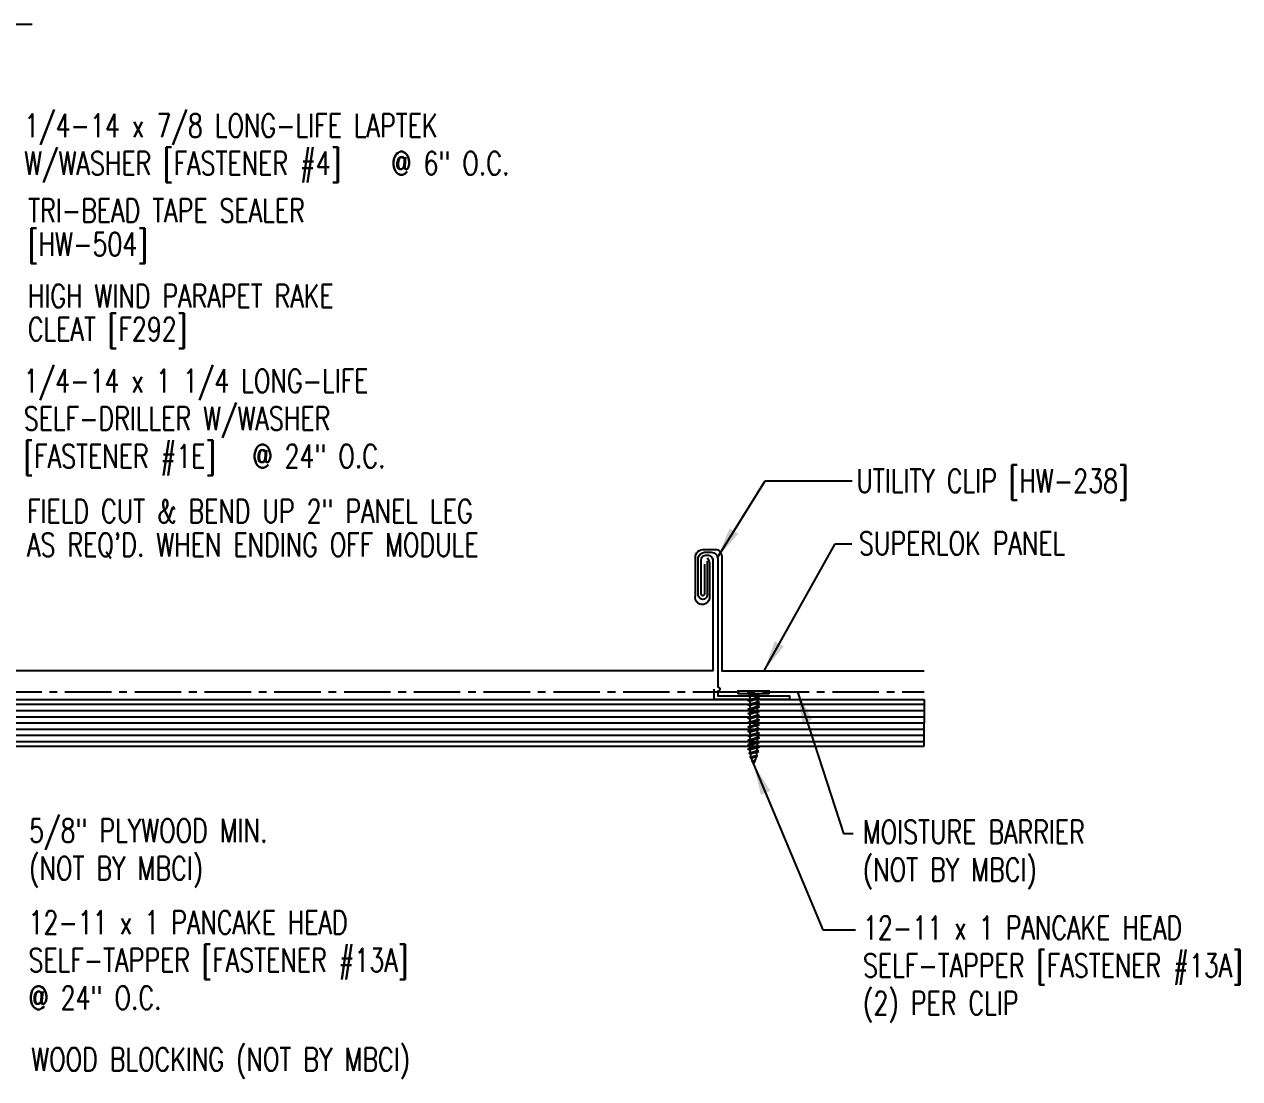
# Model space of a CAD drawing. Header units: inches. Extents: x -39.2 to -3.3, y 14.5 to 40.9.
# Drawn here: x -22.95 to -3.35, y 23.18 to 40.19 of the extents above; entities that cross this region are included whole.
import ezdxf

# ---------------------------------------------------------------- set-up
doc = ezdxf.new("R2010")
doc.units = ezdxf.units.IN
doc.header["$MEASUREMENT"] = 0
doc.linetypes.add('CENTER2', pattern=[1.125, 0.75, -0.125, 0.125, -0.125])
for name, color, linetype in [('BARRIER', 253, 'CENTER2'), ('clip', 5, 'Continuous'), ('DIM', 2, 'Continuous'), ('FASTENER', 9, 'Continuous'), ('PANEL', 11, 'Continuous'), ('STLB', 5, 'Continuous'), ('TEXT', 2, 'Continuous'), ('WOOD', 3, 'Continuous')]:
    doc.layers.add(name, color=color, linetype=linetype)
doc.styles.add('TEXT1', font='ROMANS.shx', dxfattribs={"width": 0.75, "height": 0.375})
doc.dimstyles.new('DETAIL$7', dxfattribs={"dimscale": 4, "dimtxt": 0.375, "dimasz": 0.125, "dimexe": 0.0625, "dimexo": 0.125, "dimgap": 0.0625, "dimtad": 1, "dimdec": 4, "dimzin": 3, "dimdsep": 46, "dimlunit": 4, "dimtxsty": 'TEXT1', "dimblk": 'ARCHTICK', "dimcen": 0.0625, "dimclrd": 7, "dimclre": 7, "dimclrt": 2, "dimadec": 0, "dimazin": 0, "dimtfac": 0.59375, "dimtdec": 4, "dimtmove": 2, "dimatfit": 3, "dimfxl": 0, "dimfrac": 2, "dimtolj": 1, "dimtzin": 3, "dimarcsym": 0})

# ---------------------------------------------------------------- blocks, each defined once
blk = doc.blocks.new('st7')
at = {"layer": 'FASTENER'}
for p, q in [((-0.24, 0.082), (0.24, 0.082)), ((-0.24, 0.037), (0.24, 0.037)), ((-0.093, 0.003), (0.027, 0.037)), ((-0.069, -0.011), (-0.093, 0.003)), ((-0.069, -0.011), (0.095, 0.036)), ((-0.057, 0.037), (-0.057, 0.013)), ((0.059, 0.026), (0.059, -0.025)), ((-0.093, -0.069), (0.071, -0.022)), ((-0.069, -0.082), (-0.093, -0.069)), ((-0.093, -0.14), (0.071, -0.093)), ((-0.069, -0.154), (-0.093, -0.14)), ((-0.093, -0.212), (0.071, -0.165)), ((-0.069, -0.082), (0.095, -0.036)), ((-0.069, -0.154), (0.095, -0.107)), ((-0.069, -0.225), (0.095, -0.178)), ((-0.057, -0.008), (-0.057, -0.059)), ((-0.057, -0.079), (-0.057, -0.13)), ((-0.057, -0.15), (-0.057, -0.201)), ((0.059, -0.046), (0.059, -0.097)), ((0.059, -0.117), (0.059, -0.168)), ((0.059, -0.189), (0.059, -0.239)), ((0.095, -0.036), (0.071, -0.022)), ((0.095, -0.107), (0.071, -0.093)), ((0.095, -0.178), (0.071, -0.165)), ((-0.069, -0.225), (-0.093, -0.212)), ((-0.093, -0.283), (0.071, -0.236)), ((-0.069, -0.296), (-0.093, -0.283)), ((-0.093, -0.354), (0.071, -0.307)), ((-0.069, -0.368), (-0.093, -0.354)), ((-0.093, -0.426), (0.071, -0.379)), ((-0.069, -0.296), (0.095, -0.25)), ((-0.069, -0.368), (0.095, -0.321)), ((-0.057, -0.222), (-0.057, -0.273)), ((-0.057, -0.293), (-0.057, -0.344)), ((-0.057, -0.365), (-0.057, -0.415)), ((0.059, -0.26), (0.059, -0.311)), ((0.059, -0.331), (0.059, -0.382)), ((0.095, -0.25), (0.071, -0.236)), ((0.095, -0.321), (0.071, -0.307)), ((0.095, -0.392), (0.071, -0.379)), ((-0.069, -0.439), (-0.093, -0.426)), ((-0.093, -0.497), (0.071, -0.45)), ((-0.069, -0.511), (-0.093, -0.497)), ((-0.093, -0.568), (0.071, -0.522)), ((-0.069, -0.582), (-0.093, -0.568)), ((-0.069, -0.439), (0.095, -0.392)), ((-0.069, -0.511), (0.095, -0.464)), ((-0.069, -0.582), (0.095, -0.535)), ((-0.057, -0.436), (-0.057, -0.487)), ((-0.057, -0.507), (-0.057, -0.558)), ((-0.057, -0.579), (-0.057, -0.629)), ((0.059, -0.403), (0.059, -0.454)), ((0.059, -0.474), (0.059, -0.525)), ((0.059, -0.545), (0.059, -0.596)), ((0.095, -0.464), (0.071, -0.45)), ((0.095, -0.535), (0.071, -0.522)), ((-0.093, -0.64), (0.071, -0.593)), ((-0.069, -0.653), (-0.093, -0.64)), ((-0.093, -0.711), (0.071, -0.664)), ((-0.069, -0.725), (-0.093, -0.711)), ((-0.093, -0.782), (0.071, -0.736)), ((-0.069, -0.796), (-0.093, -0.782)), ((-0.069, -0.653), (0.095, -0.606)), ((-0.069, -0.725), (0.095, -0.678)), ((-0.069, -0.796), (0.095, -0.749)), ((-0.057, -0.65), (-0.057, -0.701)), ((-0.057, -0.721), (-0.057, -0.772)), ((0.059, -0.617), (0.059, -0.668)), ((0.059, -0.688), (0.059, -0.739)), ((0.059, -0.759), (0.059, -0.81)), ((0.095, -0.606), (0.071, -0.593)), ((0.095, -0.678), (0.071, -0.664)), ((0.095, -0.749), (0.071, -0.736)), ((-0.093, -0.854), (0.071, -0.807)), ((-0.069, -0.867), (-0.093, -0.854)), ((-0.078, -0.921), (0.061, -0.881)), ((-0.054, -0.934), (-0.078, -0.921)), ((-0.069, -0.867), (0.095, -0.821)), ((-0.058, -0.986), (0.041, -0.958)), ((-0.057, -0.793), (-0.057, -0.844)), ((-0.054, -0.934), (0.085, -0.895)), ((-0.034, -1), (0.065, -0.972)), ((0.065, -0.972), (0.041, -0.958)), ((0.059, -0.831), (0.059, -0.861)), ((0.085, -0.895), (0.061, -0.881)), ((0.095, -0.821), (0.071, -0.807)), ((-0.034, -1), (-0.058, -0.986)), ((-0.03, -1.05), (0.006, -1.04)), ((-0.006, -1.063), (-0.03, -1.05)), ((-0.006, -1.063), (0.03, -1.053)), ((0.03, -1.053), (0.006, -1.04))]:
    blk.add_line(p, q, dxfattribs=at)
for centre, radius, start, end in [((-0.238, 0.06), 0.0227, 94.6639, 265.3361), ((0.238, 0.06), 0.0227, 274.6639, 85.3361), ((0.502, -0.853), 0.56, 181.0834, 186.2136), ((0.502, -0.853), 0.56, 188.2489, 193.282), ((-0.501, -0.853), 0.56, 339.4684, 347.2016), ((-0.501, -0.853), 0.56, 348.7524, 354.9475), ((-0.501, -0.853), 0.56, 357.0874, 0.7958), ((0.502, -0.853), 0.56, 194.889, 200.3099), ((0.502, -0.853), 0.56, 201.1572, 206.3807), ((-0.501, -0.853), 0.56, 333.6193, 338.828)]:
    blk.add_arc(centre, radius, start, end, dxfattribs=at)
blk = doc.blocks.new('FD-F1e')
at = {"layer": 'TEXT', "style": 'TEXT1', "width": 0.75}
for s, p in [('1/4-14 x 1 1/4 LONG-LIFE', (0.0047, -0.0408)), ('SELF-DRILLER W/WASHER', (0.0047, -0.1926)), ('[FASTENER #1E]', (0.0047, -0.3444))]:
    blk.add_text(s, height=0.09375, dxfattribs=at).set_placement(p)
blk.add_attdef('(QUANTITY)', (0.9263, -0.3444), '', height=0.0938, dxfattribs=at)
at = {"layer": 'TEXT', "style": 'TEXT1', "flags": 1}
for tag, p in [('Color', (0.0245, -0.5337)), ('Calc', (0.0245, -0.5337)), ('Opt1', (0.0245, -0.5337)), ('Opt2', (0.0245, -0.5337)), ('Opt3', (0.0245, -0.5337)), ('Description', (0.0245, -0.5337)), ('Multiple', (0.0245, -0.5337)), ('Part', (0.0245, -0.5337)), ('Spare1', (0.0245, -0.7212)), ('Spare2', (0.0245, -0.7212)), ('Spare3', (0.0245, -0.7212)), ('Spare4', (0.0245, -0.7212)), ('Spare5', (0.0245, -0.7212)), ('Spare6', (0.0245, -0.7212)), ('Spare7', (0.0245, -0.7212)), ('Spare8', (0.0245, -0.7212)), ('Spare9', (0.0245, -0.7212)), ('Spare10', (0.0245, -0.7212))]:
    blk.add_attdef(tag, p, '', height=0.0938, dxfattribs=at)
blk = doc.blocks.new('FD-F4')
at = {"layer": 'TEXT', "style": 'TEXT1', "width": 0.75}
for s, p in [('1/4-14 x 7/8 LONG-LIFE LAPTEK', (0.0047, -0.0408)), ('W/WASHER [FASTENER #4]', (0.0047, -0.1926))]:
    blk.add_text(s, height=0.09375, dxfattribs=at).set_placement(p)
blk.add_attdef('(QUANTITY)', (1.4847, -0.1926), '', height=0.0938, dxfattribs=at)
at = {"layer": 'TEXT', "style": 'TEXT1', "flags": 1}
for tag, p in [('Color', (0.0624, -0.4349)), ('Calc', (0.0624, -0.4349)), ('Opt1', (0.0624, -0.4349)), ('Opt2', (0.0624, -0.4349)), ('Opt3', (0.0624, -0.4349)), ('Description', (0.0624, -0.4349)), ('Multiple', (0.0624, -0.4349)), ('Part', (0.0624, -0.4349)), ('Spare1', (0.0624, -0.6224)), ('Spare2', (0.0624, -0.6224)), ('Spare3', (0.0624, -0.6224)), ('Spare4', (0.0624, -0.6224)), ('Spare5', (0.0624, -0.6224)), ('Spare6', (0.0624, -0.6224)), ('Spare7', (0.0624, -0.6224)), ('Spare8', (0.0624, -0.6224)), ('Spare9', (0.0624, -0.6224)), ('Spare10', (0.0624, -0.6224))]:
    blk.add_attdef(tag, p, '', height=0.0938, dxfattribs=at)
blk = doc.blocks.new('_ArchTick')
at = {"color": 0, "linetype": 'ByBlock', "const_width": 0.15}
blk.add_lwpolyline([(-0.5, -0.5), (0.5, 0.5)], dxfattribs=at)
blk = doc.blocks.new('FD-F13A')
at = {"layer": 'TEXT', "style": 'TEXT1', "width": 0.75}
for s, p in [('12-11 x 1 PANCAKE HEAD', (0.0047, -0.0408)), ('SELF-TAPPER [FASTENER #13A]', (0.0047, -0.1926))]:
    blk.add_text(s, height=0.09375, dxfattribs=at).set_placement(p)
blk.add_attdef('(QUANTITY)', (0.0047, -0.3444), '', height=0.0938, dxfattribs=at)

msp = doc.modelspace()

# ---------------------------------------------------------------- linework, layer by layer
at = {"layer": 'BARRIER'}
msp.add_line((-27.916, 29.42), (-8.436, 29.42), dxfattribs=at)
at = {"layer": 'clip'}
msp.add_line((-11.766, 29.5), (-11.766, 29.5), dxfattribs=at)
at = {"layer": 'DIM', "color": 7}
msp.add_line((-27.518, 40.187), (-22.821, 40.187), dxfattribs=at)
at = {"layer": 'PANEL'}
for points in [[(-11.978, 31.48), (-11.978, 31, -1), (-12.034, 31), (-12.034, 31.485), (-12.034, 31.533, -0.46921), (-11.94, 31.627), (-11.931, 31.627, -0.422346), (-11.844, 31.533), (-11.844, 29.759), (-27.631, 29.759, -0.414215), (-27.705, 29.834), (-27.705, 31.712), (-27.705, 31.712, 0.414214), (-27.825, 31.832), (-28.656, 31.832, 0.32492), (-28.775, 31.746), (-28.95, 31.208), (-28.715, 31.122)], [(-11.936, 31.584), (-11.911, 31.538, -0.102632), (-11.897, 31.467), (-11.897, 30.959, -1.200909), (-12.126, 30.975), (-12.126, 31.578, -0.467266), (-11.977, 31.718), (-11.807, 31.718, -0.414214), (-11.7, 31.611), (-11.7, 29.759), (-8.436, 29.759)]]:
    msp.add_lwpolyline(points, format="xyb", dxfattribs=at)
at = {"layer": 'STLB'}
msp.add_lwpolyline([(-11.937, 31.53), (-11.936, 30.997, -1.162106), (-12.079, 30.993), (-12.079, 31.583, -0.365546), (-11.976, 31.672), (-11.87, 31.672, -0.427878), (-11.766, 31.565), (-11.766, 29.5, -1), (-11.766, 29.43), (-11.766, 29.355), (-10.608, 29.355), (-10.608, 29.3), (-11.821, 29.3), (-11.821, 29.465)], format="xyb", dxfattribs=at)
at = {"layer": 'WOOD', "color": 3, "linetype": 'CONTINUOUS'}
for p, q in [((-27.893, 29.295), (-8.436, 29.295)), ((-8.436, 29.295), (-8.436, 28.92)), ((-8.436, 28.545), (-8.436, 28.92)), ((-27.893, 28.545), (-8.436, 28.545))]:
    msp.add_line(p, q, dxfattribs=at)
at = {"layer": 'WOOD', "color": 9, "linetype": 'CONTINUOUS'}
for p, q in [((-27.893, 29.22), (-8.436, 29.22)), ((-27.893, 29.12), (-8.436, 29.12)), ((-27.893, 29.02), (-8.436, 29.02)), ((-27.893, 28.92), (-8.436, 28.92)), ((-27.893, 28.82), (-8.436, 28.82)), ((-27.893, 28.72), (-8.436, 28.72)), ((-27.893, 28.62), (-8.436, 28.62))]:
    msp.add_line(p, q, dxfattribs=at)

# ---------------------------------------------------------------- block references
at = {"layer": 'FASTENER'}
msp.add_blockref('st7', (-11.188, 29.355), dxfattribs=at)
at = {"layer": 'TEXT', "xscale": 4, "yscale": 4, "zscale": 4}
for name, p, values in [('FD-F4', (-22.967, 38.529), {'(QUANTITY)': '@ 6" O.C.'}), ('FD-F1e', (-22.974, 34.412), {'(QUANTITY)': '@ 24" O.C.'}), ('FD-F13A', (-22.898, 25.678), {'(QUANTITY)': '@ 24" O.C.'}), ('FD-F13A', (-9.442, 25.592), {'(QUANTITY)': '(2) PER CLIP'})]:
    msp.add_blockref(name, p, dxfattribs=at).add_auto_attribs(values)

# ---------------------------------------------------------------- texts
at = {"layer": 'TEXT', "style": 'TEXT1', "width": 0.75}
for s, p in [('TRI-BEAD TAPE SEALER', (-22.884, 36.996)), ('[HW-504]', (-22.884, 36.453)), ('HIGH WIND PARAPET RAKE ', (-22.888, 35.618)), ('CLEAT [F292]', (-22.888, 35.084)), ('UTILITY CLIP [HW-238]', (-9.529, 32.635)), ('FIELD CUT & BEND UP 2" PANEL LEG', (-22.902, 32.148)), ("AS REQ'D. WHEN ENDING OFF MODULE", (-22.902, 31.606)), ('SUPERLOK PANEL', (-9.488, 31.629)), ('5/8" PLYWOOD MIN.', (-22.869, 26.996)), ('MOISTURE BARRIER', (-9.426, 26.974)), ('(NOT BY MBCI)', (-22.869, 26.388)), ('(NOT BY MBCI)', (-9.426, 26.366)), ('WOOD BLOCKING (NOT BY MBCI)', (-22.835, 23.307))]:
    msp.add_text(s, height=0.375, dxfattribs=at).set_placement(p)

# ---------------------------------------------------------------- leaders
for points in [[(-11.768, 31.59), (-11.001, 32.823), (-9.595, 32.823)], [(-11.019, 29.759), (-9.874, 31.806), (-9.604, 31.806)], [(-10.477, 29.42), (-9.738, 27.139), (-9.579, 27.139)], [(-11.186, 28.254), (-10.068, 25.584), (-9.545, 25.584)]]:
    msp.add_leader(points, dimstyle='DETAIL$7')

doc.saveas('drawing.dxf')
